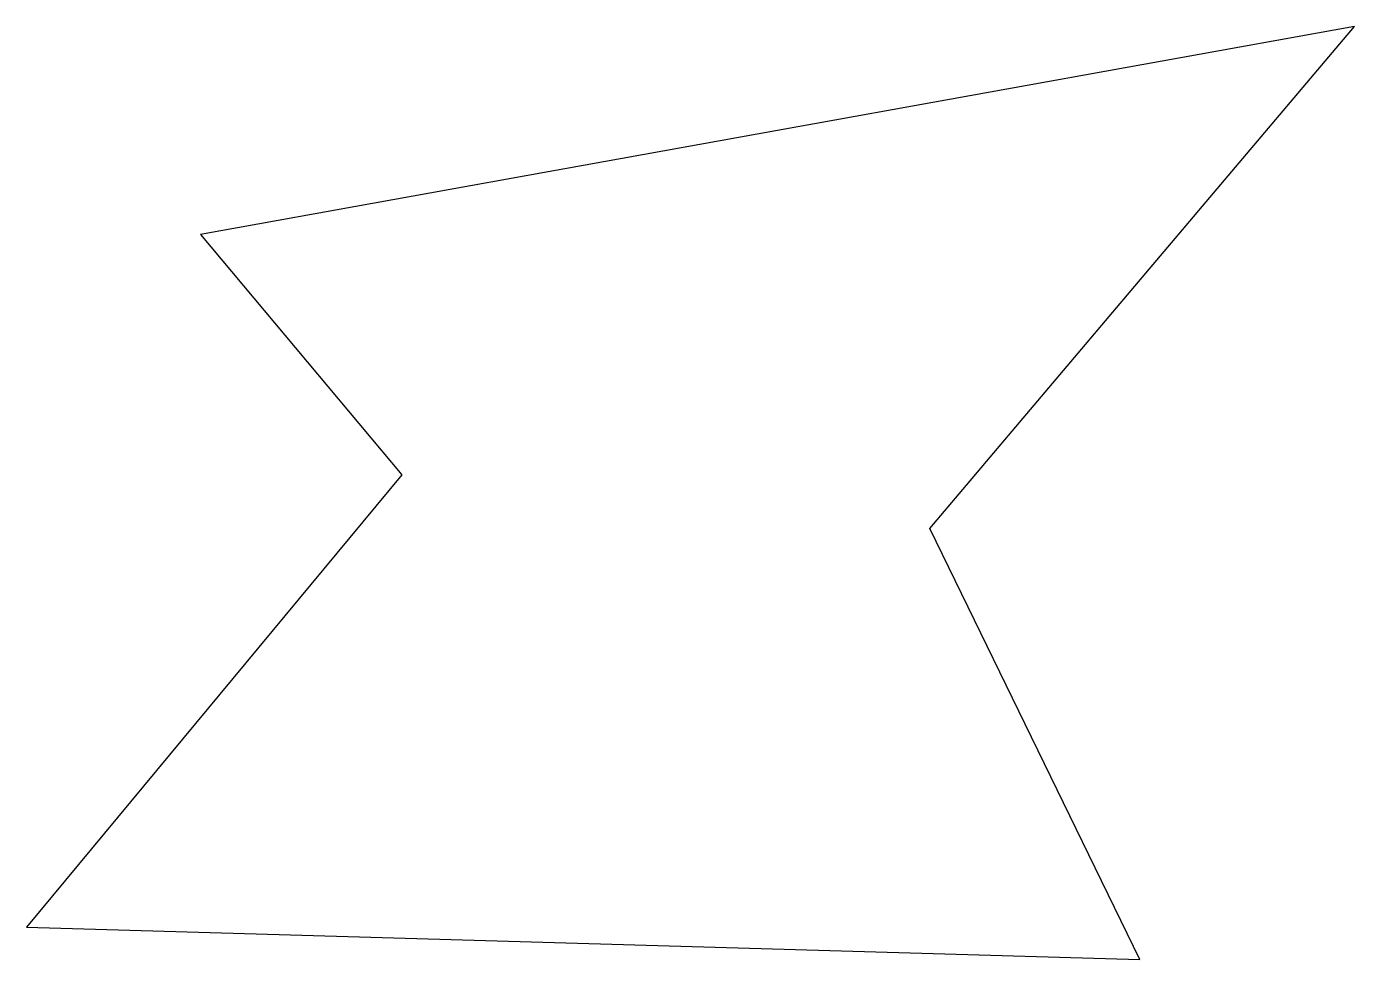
# Model space of a CAD drawing. Header units: metres. Extents: x -12.8 to 14.4, y -8.3 to 10.8.
import ezdxf

# ---------------------------------------------------------------- set-up
doc = ezdxf.new("R2010")
doc.units = ezdxf.units.M

msp = doc.modelspace()

# ---------------------------------------------------------------- linework, layer by layer
at = {"layer": 'profile_01'}
msp.add_lwpolyline([(-9.222, 6.538), (-5.102, 1.633), (-12.773, -7.609), (9.976, -8.265), (5.681, 0.538), (14.36, 10.786)], close=True, dxfattribs=at)

doc.saveas('drawing.dxf')
